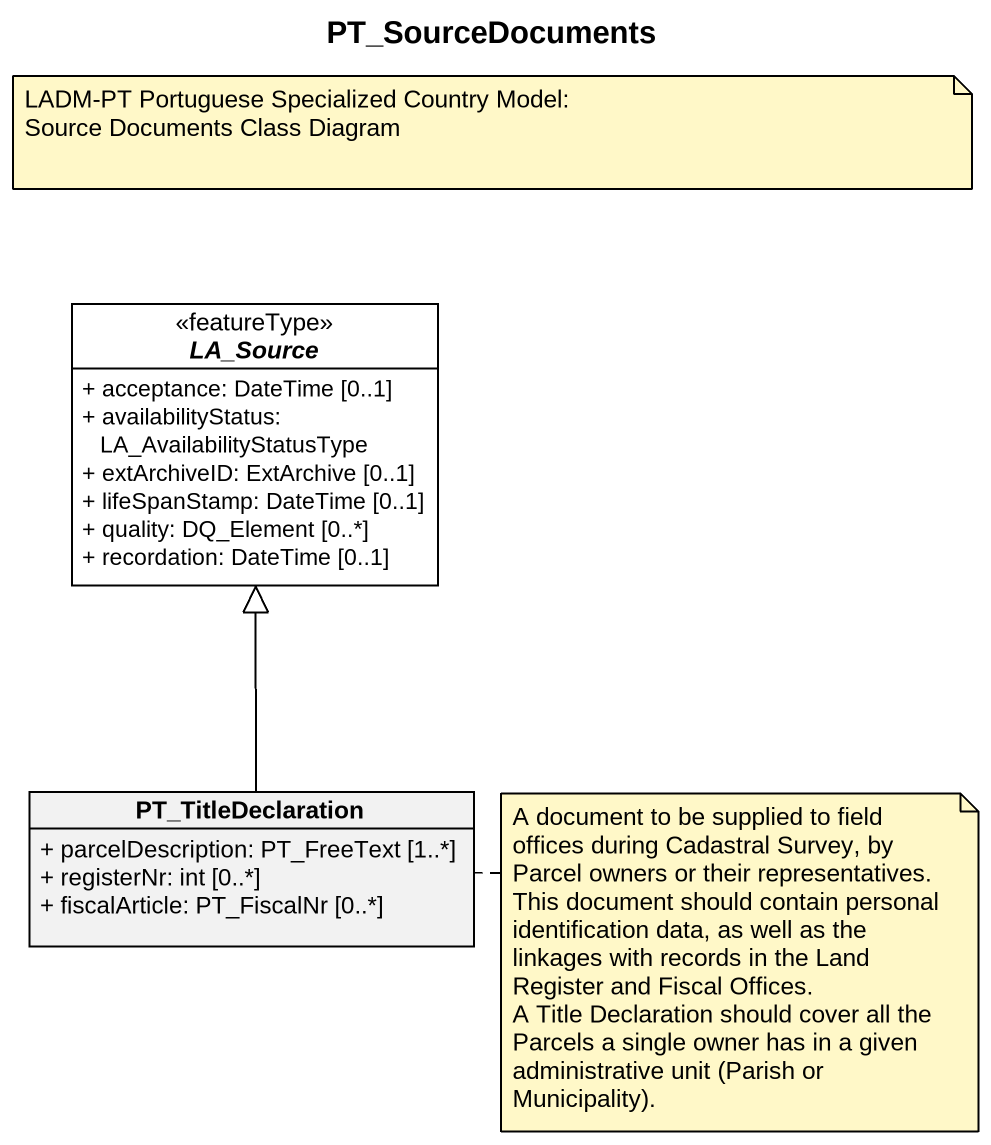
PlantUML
@startuml
title PT_SourceDocuments
hide circle
hide empty members
skinparam classAttributeIconSize 0
abstract class LA_Source <<featureType>> #FFFFFF {
  + acceptance: DateTime [0..1]
  + availabilityStatus: LA_AvailabilityStatusType
  + extArchiveID: ExtArchive [0..1]
  + lifeSpanStamp: DateTime [0..1]
  + quality: DQ_Element [0..*]
  + recordation: DateTime [0..1]
}
class PT_TitleDeclaration {
  + parcelDescription: PT_FreeText [1..*]
  + registerNr: int [0..*]
  + fiscalArticle: PT_FiscalNr [0..*]
}
PT_TitleDeclaration -up-|> LA_Source
note as N1
  LADM-PT Portuguese Specialized Country Model:
  Source Documents Class Diagram
end note
note right of PT_TitleDeclaration
  A document to be supplied to field offices during Cadastral Survey, by Parcel owners or their representatives.
  This document should contain personal identification data, as well as the linkages with records in the Land Register and Fiscal Offices.
  A Title Declaration should cover all the Parcels a single owner has in a given administrative unit (Parish or Municipality).
end note
@enduml
